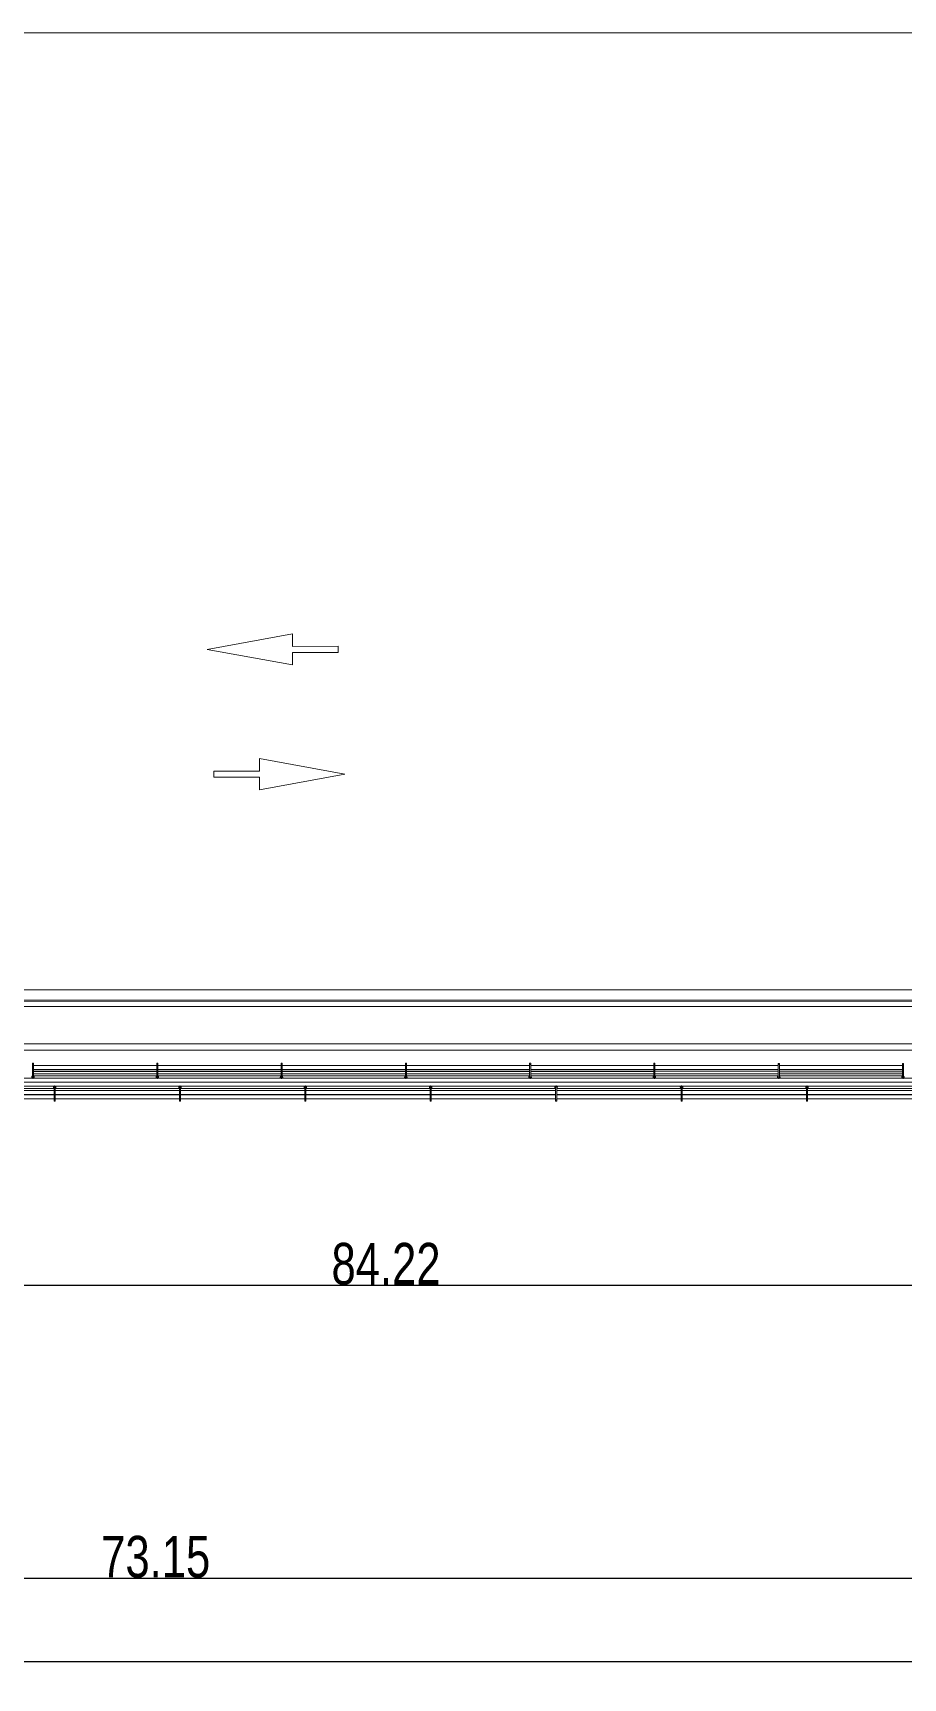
# Model space of a CAD drawing. Header units: metres. Extents: x -55 to 260, y -121 to 64.
# Drawn here: x 131.16 to 152.08, y -115.5 to -75.96 of the extents above; entities that cross this region are included whole.
import ezdxf

# ---------------------------------------------------------------- set-up
doc = ezdxf.new("R2010")
doc.units = ezdxf.units.M
for name, color, linetype, lineweight in [('0-1', 7, 'Continuous', 5), ('31COTAS', 1, 'Continuous', 5), ('46BANQ-1', 253, 'Continuous', 5), ('47VEGET-1', 253, 'Continuous', 5), ('55BARANDAL-1', 253, 'Continuous', 5), ('70LINEA-1', 254, 'Continuous', 5), ('70LINEA-6', 253, 'Continuous', 5)]:
    doc.layers.add(name, color=color, linetype=linetype, lineweight=lineweight)
doc.styles.add('Arial_1', font='arial.ttf', dxfattribs={"width": 0.75, "height": 1})
doc.dimstyles.new('Standard__0_00_', dxfattribs={"dimscale": 0.3048, "dimtxt": 1.020259, "dimasz": 4.199475, "dimexe": 0, "dimexo": 1.312336, "dimgap": 0, "dimtad": 1, "dimrnd": 0.01, "dimzin": 0, "dimdsep": 46, "dimtxsty": 'Arial_1', "dimblk1": 'DOTSMALL', "dimblk2": 'DOTSMALL', "dimsah": 1, "dimcen": 0.09, "dimazin": 0, "dimtfac": 1, "dimtdec": 4, "dimtix": 1, "dimtmove": 0, "dimatfit": 3, "dimfxl": 1, "dimtvp": 1, "dimtolj": 1, "dimtzin": 0, "dimarcsym": 2})

# ---------------------------------------------------------------- blocks, each defined once
blk = doc.blocks.new('Street Paint - Arrow - Arrow-V285-A1 _ A700')
at = {"layer": '70LINEA-1'}
for p, q in [((136.607, -93.703), (135.507, -93.705)), ((135.507, -93.705), (136.607, -93.703)), ((135.507, -93.705), (135.507, -93.85)), ((135.507, -93.705), (135.507, -93.705)), ((138.657, -93.778), (136.606, -93.403)), ((136.606, -93.403), (136.607, -93.703)), ((136.606, -93.403), (138.657, -93.778)), ((136.606, -93.403), (136.606, -93.403)), ((135.507, -93.85), (136.607, -93.848)), ((136.607, -93.848), (136.608, -94.153)), ((136.608, -94.153), (138.657, -93.778)), ((138.657, -93.778), (138.657, -93.778))]:
    blk.add_line(p, q, dxfattribs=at)
blk = doc.blocks.new('Street Paint - Arrow - Arrow-V286-A1 _ A700')
at = {"layer": '70LINEA-1'}
for p, q in [((135.349, -90.777), (137.399, -90.401)), ((137.399, -90.402), (135.349, -90.777)), ((137.399, -90.401), (137.399, -90.402)), ((137.399, -90.706), (137.399, -90.402)), ((135.349, -90.777), (137.4, -91.152)), ((135.349, -90.777), (135.349, -90.777)), ((138.499, -90.704), (137.399, -90.706)), ((137.399, -90.706), (138.499, -90.704)), ((137.399, -90.851), (138.499, -90.849)), ((137.4, -91.152), (137.399, -90.851)), ((138.499, -90.849), (138.499, -90.704)), ((138.499, -90.704), (138.499, -90.704))]:
    blk.add_line(p, q, dxfattribs=at)
blk = doc.blocks.new('Railing - Wire Post - Chainlink 2-V326-A1 _ A700')
at = {"layer": '55BARANDAL-1'}
for p, q in [((-0.331, 0.012), (-0.323, 0.012)), ((-0.331, 0.012), (-0.331, -0.013)), ((-0.323, 0.012), (-0.317, 0.012)), ((-0.317, 0.012), (-0.311, 0.012)), ((-0.311, 0.012), (-0.304, 0.012)), ((-0.304, 0.012), (-0.304, -0.013)), ((0.013, 0.012), (-0.304, 0.012)), ((0.013, -0.013), (0.013, 0.012)), ((-0.331, -0.013), (-0.323, -0.013)), ((-0.323, -0.013), (-0.317, -0.013)), ((-0.317, -0.013), (-0.311, -0.013)), ((-0.311, -0.013), (-0.304, -0.013)), ((0.013, -0.013), (-0.304, -0.013))]:
    blk.add_line(p, q, dxfattribs=at)
for radius, start, end in [(0.0301, 206.3748, 2.2872), (0.0301, 206.3748, 2.2872), (0.0301, 2.2872, 148.7371), (0.0301, 2.2872, 148.7371), (0.0251, 45, 150), (0.0251, 45, 150), (0.0251, 90, 148.3274), (0.0251, 270, 90), (0.0251, 0, 44.9925), (0.0251, 0, 44.9925), (0.0251, 315.0075, 0), (0.0251, 315.0075, 0), (0.0301, 336.8856, 2.2872), (0.0301, 336.8856, 2.2872), (0.0301, 336.8856, 2.2872), (0.0301, 336.8856, 2.2872), (0.0301, 336.8856, 2.2872), (0.0301, 336.8856, 2.2872), (0.0301, 336.8856, 2.2872), (0.0301, 336.8856, 2.2872), (0.0301, 336.8856, 2.2872), (0.0301, 336.8856, 2.2872), (0.0301, 2.2872, 16.9322), (0.0301, 2.2872, 16.9322), (0.0301, 2.2872, 16.9322), (0.0301, 2.2872, 16.9322), (0.0301, 2.2872, 16.9322), (0.0301, 2.2872, 16.9322), (0.0301, 2.2872, 16.9322), (0.0301, 2.2872, 16.9322), (0.0301, 2.2872, 16.9322), (0.0301, 2.2872, 16.9322), (0.0251, 210, 315), (0.0251, 210, 315), (0.0251, 211.6726, 270)]:
    blk.add_arc((0, 0), radius, start, end, dxfattribs=at)
blk = doc.blocks.new('Railing - Railing-8511726-A1 _ A700')
at = {"layer": '55BARANDAL-1'}
for p, q in [((240.175, -101.274), (20.175, -101.274)), ((128.681, -101.329), (131.67, -101.329)), ((131.67, -101.38), (128.681, -101.38)), ((128.681, -101.384), (131.67, -101.384)), ((131.67, -101.48), (128.681, -101.48)), ((128.681, -101.484), (131.67, -101.484)), ((131.67, -101.58), (128.681, -101.58)), ((128.681, -101.584), (131.67, -101.584)), ((131.695, -101.329), (134.683, -101.329)), ((134.683, -101.38), (131.695, -101.38)), ((131.695, -101.384), (134.683, -101.384)), ((134.683, -101.48), (131.695, -101.48)), ((131.695, -101.484), (134.683, -101.484)), ((134.683, -101.58), (131.695, -101.58)), ((131.695, -101.584), (134.683, -101.584)), ((134.708, -101.329), (137.697, -101.329)), ((137.697, -101.38), (134.708, -101.38)), ((134.708, -101.384), (137.697, -101.384)), ((137.697, -101.48), (134.708, -101.48)), ((134.708, -101.484), (137.697, -101.484)), ((137.697, -101.58), (134.708, -101.58)), ((134.708, -101.584), (137.697, -101.584)), ((137.722, -101.329), (140.711, -101.329)), ((140.711, -101.38), (137.722, -101.38)), ((137.722, -101.384), (140.711, -101.384)), ((140.711, -101.48), (137.722, -101.48)), ((137.722, -101.484), (140.711, -101.484)), ((140.711, -101.58), (137.722, -101.58)), ((137.722, -101.584), (140.711, -101.584)), ((140.736, -101.329), (143.724, -101.329)), ((143.724, -101.38), (140.736, -101.38)), ((140.736, -101.384), (143.724, -101.384)), ((143.724, -101.48), (140.736, -101.48)), ((140.736, -101.484), (143.724, -101.484)), ((143.724, -101.58), (140.736, -101.58)), ((140.736, -101.584), (143.724, -101.584)), ((143.749, -101.329), (146.738, -101.329)), ((146.738, -101.38), (143.749, -101.38)), ((143.749, -101.384), (146.738, -101.384)), ((146.738, -101.48), (143.749, -101.48)), ((143.749, -101.484), (146.738, -101.484)), ((146.738, -101.58), (143.749, -101.58)), ((143.749, -101.584), (146.738, -101.584)), ((146.763, -101.329), (149.752, -101.329)), ((149.752, -101.38), (146.763, -101.38)), ((146.763, -101.384), (149.752, -101.384)), ((149.752, -101.48), (146.763, -101.48)), ((146.763, -101.484), (149.752, -101.484)), ((149.752, -101.58), (146.763, -101.58)), ((146.763, -101.584), (149.752, -101.584)), ((149.777, -101.329), (152.766, -101.329)), ((152.766, -101.38), (149.777, -101.38)), ((149.777, -101.384), (152.766, -101.384)), ((152.766, -101.48), (149.777, -101.48)), ((149.777, -101.484), (152.766, -101.484)), ((152.766, -101.58), (149.777, -101.58)), ((149.777, -101.584), (152.766, -101.584))]:
    blk.add_line(p, q, dxfattribs=at)
at = {"rotation": 90}
for p in [(131.682, -101.302), (134.696, -101.302), (137.71, -101.302), (140.723, -101.302), (143.737, -101.302), (146.751, -101.302), (149.764, -101.302)]:
    blk.add_blockref('Railing - Wire Post - Chainlink 2-V326-A1 _ A700', p, dxfattribs=at)
blk = doc.blocks.new('Practice Rain Ditch - Practice Rain Ditch-8556337-A1 _ A700')
at = {"layer": '70LINEA-1'}
for p, q in [((20.175, -99.21), (191.593, -99.212)), ((191.593, -99.227), (20.175, -99.258)), ((191.593, -99.362), (20.175, -99.36)), ((195.315, -100.262), (20.175, -100.26)), ((195.315, -100.412), (20.175, -100.41))]:
    blk.add_line(p, q, dxfattribs=at)
blk = doc.blocks.new('Railing - Wire Post - Chainlink 2-V365-A1 _ A700')
at = {"layer": '55BARANDAL-1'}
for p, q in [((-0.331, 0.012), (-0.317, 0.012)), ((-0.331, 0.012), (-0.331, -0.013)), ((-0.317, 0.012), (-0.311, 0.012)), ((-0.311, 0.012), (-0.304, 0.012)), ((-0.304, 0.012), (-0.304, -0.013)), ((0.013, 0.012), (-0.304, 0.012)), ((0.013, -0.013), (0.013, 0.012)), ((-0.331, -0.013), (-0.317, -0.013)), ((-0.317, -0.013), (-0.311, -0.013)), ((-0.311, -0.013), (-0.304, -0.013)), ((0.013, -0.013), (-0.304, -0.013))]:
    blk.add_line(p, q, dxfattribs=at)
for radius, start, end in [(0.0301, 206.3748, 2.2872), (0.0301, 206.3748, 2.2872), (0.0301, 2.2872, 148.7371), (0.0301, 2.2872, 148.7371), (0.0251, 0, 150), (0.0251, 0, 150), (0.0251, 210, 0), (0.0251, 210, 0), (0.0251, 90, 148.3274), (0.0251, 270, 90), (0.0301, 336.8856, 2.2872), (0.0301, 336.8856, 2.2872), (0.0301, 336.8856, 2.2872), (0.0301, 336.8856, 2.2872), (0.0301, 336.8856, 2.2872), (0.0301, 336.8856, 2.2872), (0.0301, 336.8856, 2.2872), (0.0301, 336.8856, 2.2872), (0.0301, 336.8856, 2.2872), (0.0301, 2.2872, 16.9322), (0.0301, 2.2872, 16.9322), (0.0301, 2.2872, 16.9322), (0.0301, 2.2872, 16.9322), (0.0301, 2.2872, 16.9322), (0.0301, 2.2872, 16.9322), (0.0301, 2.2872, 16.9322), (0.0301, 2.2872, 16.9322), (0.0301, 2.2872, 16.9322), (0.0251, 211.6726, 270)]:
    blk.add_arc((0, 0), radius, start, end, dxfattribs=at)
blk = doc.blocks.new('Railing - Wire Post - Chainlink 2-V378-A1 _ A700')
at = {"layer": '55BARANDAL-1'}
for p, q in [((-0.331, 0.012), (-0.317, 0.012)), ((-0.331, 0.012), (-0.331, -0.013)), ((-0.317, 0.012), (-0.311, 0.012)), ((-0.311, 0.012), (-0.304, 0.012)), ((-0.304, 0.012), (-0.304, -0.013)), ((0.013, 0.012), (-0.304, 0.012)), ((0.013, -0.013), (0.013, 0.012)), ((-0.331, -0.013), (-0.317, -0.013)), ((-0.317, -0.013), (-0.311, -0.013)), ((-0.311, -0.013), (-0.304, -0.013)), ((0.013, -0.013), (-0.304, -0.013))]:
    blk.add_line(p, q, dxfattribs=at)
for radius, start, end in [(0.0301, 206.3748, 2.2872), (0.0301, 206.3748, 2.2872), (0.0301, 2.2872, 148.7371), (0.0301, 2.2872, 148.7371), (0.0251, 0, 150), (0.0251, 0, 150), (0.0251, 210, 0), (0.0251, 90, 148.3274), (0.0251, 270, 90), (0.0251, 330, 0), (0.0301, 336.8856, 2.2872), (0.0301, 336.8856, 2.2872), (0.0301, 336.8856, 2.2872), (0.0301, 336.8856, 2.2872), (0.0301, 336.8856, 2.2872), (0.0301, 336.8856, 2.2872), (0.0301, 336.8856, 2.2872), (0.0301, 336.8856, 2.2872), (0.0301, 336.8856, 2.2872), (0.0301, 2.2872, 16.9322), (0.0301, 2.2872, 16.9322), (0.0301, 2.2872, 16.9322), (0.0301, 2.2872, 16.9322), (0.0301, 2.2872, 16.9322), (0.0301, 2.2872, 16.9322), (0.0301, 2.2872, 16.9322), (0.0301, 2.2872, 16.9322), (0.0301, 2.2872, 16.9322), (0.0251, 216.8332, 270), (0.0251, 225, 315)]:
    blk.add_arc((0, 0), radius, start, end, dxfattribs=at)
blk = doc.blocks.new('Railing - Railing-8574736-A1 _ A700')
at = {"layer": '55BARANDAL-1'}
for p, q in [((134.135, -100.776), (131.172, -100.776)), ((131.172, -100.78), (134.135, -100.78)), ((137.124, -100.776), (134.16, -100.776)), ((134.16, -100.78), (137.124, -100.78)), ((140.112, -100.776), (137.15, -100.776)), ((137.15, -100.78), (140.112, -100.78)), ((143.1, -100.776), (140.137, -100.776)), ((140.137, -100.78), (143.1, -100.78)), ((146.088, -100.776), (143.125, -100.776)), ((143.125, -100.78), (146.088, -100.78)), ((149.076, -100.777), (146.113, -100.776)), ((146.113, -100.78), (149.076, -100.781)), ((152.064, -100.777), (149.101, -100.777)), ((149.101, -100.781), (152.064, -100.781)), ((-33.162, -101.076), (229.742, -101.091)), ((134.135, -100.876), (131.172, -100.876)), ((131.172, -100.88), (134.135, -100.88)), ((134.135, -100.976), (131.172, -100.976)), ((131.172, -100.98), (134.135, -100.98)), ((134.135, -101.03), (131.172, -101.03)), ((137.124, -100.876), (134.16, -100.876)), ((134.16, -100.88), (137.124, -100.88)), ((137.124, -100.976), (134.16, -100.976)), ((134.16, -100.98), (137.124, -100.98)), ((137.124, -101.03), (134.16, -101.03)), ((140.112, -100.876), (137.15, -100.876)), ((137.15, -100.88), (140.112, -100.88)), ((140.112, -100.976), (137.15, -100.976)), ((137.15, -100.98), (140.112, -100.98)), ((140.112, -101.031), (137.15, -101.03)), ((143.1, -100.876), (140.137, -100.876)), ((140.137, -100.88), (143.1, -100.88)), ((143.1, -100.976), (140.137, -100.976)), ((140.137, -100.98), (143.1, -100.98)), ((143.1, -101.031), (140.137, -101.031)), ((146.088, -100.876), (143.125, -100.876)), ((143.125, -100.88), (146.088, -100.88)), ((146.088, -100.976), (143.125, -100.976)), ((143.125, -100.98), (146.088, -100.98)), ((146.088, -101.031), (143.125, -101.031)), ((149.076, -100.877), (146.113, -100.876)), ((146.113, -100.88), (149.076, -100.881)), ((149.076, -100.977), (146.113, -100.976)), ((146.113, -100.98), (149.076, -100.981)), ((149.076, -101.031), (146.113, -101.031)), ((152.064, -100.877), (149.101, -100.877)), ((149.101, -100.881), (152.064, -100.881)), ((152.064, -100.977), (149.101, -100.977)), ((149.101, -100.981), (152.064, -100.981)), ((152.064, -101.031), (149.101, -101.031))]:
    blk.add_line(p, q, dxfattribs=at)
at = {"extrusion": (0, 0, -1), "zscale": -1, "rotation": 270.0033261339385}
for name, p in [('Railing - Wire Post - Chainlink 2-V365-A1 _ A700', (-131.16, -101.058)), ('Railing - Wire Post - Chainlink 2-V365-A1 _ A700', (-134.148, -101.058)), ('Railing - Wire Post - Chainlink 2-V378-A1 _ A700', (-137.136, -101.058)), ('Railing - Wire Post - Chainlink 2-V365-A1 _ A700', (-140.124, -101.058)), ('Railing - Wire Post - Chainlink 2-V365-A1 _ A700', (-143.112, -101.058)), ('Railing - Wire Post - Chainlink 2-V365-A1 _ A700', (-146.1, -101.058)), ('Railing - Wire Post - Chainlink 2-V365-A1 _ A700', (-149.089, -101.059)), ('Railing - Wire Post - Chainlink 2-V365-A1 _ A700', (-152.077, -101.059))]:
    blk.add_blockref(name, p, dxfattribs=at)
blk = doc.blocks.new('22011_AR_rvt-1-A1 _ A700')
at = {"layer": '46BANQ-1'}
for p, q in [((130.172, -75.96), (140.172, -75.96)), ((140.172, -75.96), (150.172, -75.96)), ((150.172, -75.96), (160.172, -75.96)), ((140.172, -98.96), (130.172, -98.96)), ((150.172, -98.96), (140.172, -98.96)), ((160.172, -98.96), (150.172, -98.96))]:
    blk.add_line(p, q, dxfattribs=at)
at = {"layer": '70LINEA-1'}
for p, q in [((166.624, -75.96), (16.256, -75.96)), ((20.175, -98.96), (191.589, -98.96)), ((195.535, -101.184), (20.175, -101.174)), ((131.172, -100.927), (134.135, -100.927)), ((134.16, -100.927), (137.124, -100.927)), ((137.15, -100.927), (140.112, -100.927)), ((140.137, -100.927), (143.1, -100.927)), ((143.125, -100.927), (146.088, -100.927)), ((146.113, -100.927), (149.076, -100.928)), ((149.101, -100.928), (152.064, -100.928))]:
    blk.add_line(p, q, dxfattribs=at)
at = {"layer": '47VEGET-1'}
for name in ['Street Paint - Arrow - Arrow-V286-A1 _ A700', 'Street Paint - Arrow - Arrow-V285-A1 _ A700']:
    blk.add_blockref(name, (0, 0), dxfattribs=at)
at = {"layer": '55BARANDAL-1'}
for name in ['Railing - Railing-8574736-A1 _ A700', 'Railing - Railing-8511726-A1 _ A700']:
    blk.add_blockref(name, (0, 0), dxfattribs=at)
at = {"layer": '70LINEA-6'}
blk.add_blockref('Practice Rain Ditch - Practice Rain Ditch-8556337-A1 _ A700', (0, 0), dxfattribs=at)
blk = doc.blocks.new('Railing - Wire Post - Chainlink 2-V697-A1 _ A700')
at = {"layer": '55BARANDAL-1'}
for p, q in [((-0.331, 0.012), (-0.317, 0.012)), ((-0.331, 0.012), (-0.331, -0.013)), ((-0.317, 0.012), (-0.311, 0.012)), ((-0.311, 0.012), (-0.304, 0.012)), ((-0.304, 0.012), (-0.304, -0.013)), ((0.013, 0.012), (-0.304, 0.012)), ((0.013, -0.013), (0.013, 0.012)), ((-0.331, -0.013), (-0.317, -0.013)), ((-0.317, -0.013), (-0.311, -0.013)), ((-0.311, -0.013), (-0.304, -0.013)), ((0.013, -0.013), (-0.304, -0.013))]:
    blk.add_line(p, q, dxfattribs=at)
for radius, start, end in [(0.0301, 206.3748, 2.2872), (0.0301, 206.3748, 2.2872), (0.0301, 2.2872, 148.7371), (0.0301, 2.2872, 148.7371), (0.0251, 45, 150), (0.0251, 45, 150), (0.0251, 90, 148.3274), (0.0251, 270, 90), (0.0251, 0, 44.9925), (0.0251, 0, 44.9925), (0.0251, 315.0075, 0), (0.0251, 315.0075, 0), (0.0301, 336.8856, 2.2872), (0.0301, 336.8856, 2.2872), (0.0301, 336.8856, 2.2872), (0.0301, 336.8856, 2.2872), (0.0301, 336.8856, 2.2872), (0.0301, 336.8856, 2.2872), (0.0301, 336.8856, 2.2872), (0.0301, 336.8856, 2.2872), (0.0301, 336.8856, 2.2872), (0.0301, 336.8856, 2.2872), (0.0301, 2.2872, 16.9322), (0.0301, 2.2872, 16.9322), (0.0301, 2.2872, 16.9322), (0.0301, 2.2872, 16.9322), (0.0301, 2.2872, 16.9322), (0.0301, 2.2872, 16.9322), (0.0301, 2.2872, 16.9322), (0.0301, 2.2872, 16.9322), (0.0301, 2.2872, 16.9322), (0.0301, 2.2872, 16.9322), (0.0251, 210, 315), (0.0251, 210, 315), (0.0251, 211.6726, 270)]:
    blk.add_arc((0, 0), radius, start, end, dxfattribs=at)
blk = doc.blocks.new('Railing - Railing-V701-A1 _ A700')
at = {"layer": '55BARANDAL-1'}
for p, q in [((240.175, -101.274), (20.175, -101.274)), ((128.681, -101.329), (131.67, -101.329)), ((131.67, -101.38), (128.681, -101.38)), ((128.681, -101.384), (131.67, -101.384)), ((131.67, -101.48), (128.681, -101.48)), ((128.681, -101.484), (131.67, -101.484)), ((131.67, -101.58), (128.681, -101.58)), ((128.681, -101.584), (131.67, -101.584)), ((131.695, -101.329), (134.683, -101.329)), ((134.683, -101.38), (131.695, -101.38)), ((131.695, -101.384), (134.683, -101.384)), ((134.683, -101.48), (131.695, -101.48)), ((131.695, -101.484), (134.683, -101.484)), ((134.683, -101.58), (131.695, -101.58)), ((131.695, -101.584), (134.683, -101.584)), ((134.708, -101.329), (137.697, -101.329)), ((137.697, -101.38), (134.708, -101.38)), ((134.708, -101.384), (137.697, -101.384)), ((137.697, -101.48), (134.708, -101.48)), ((134.708, -101.484), (137.697, -101.484)), ((137.697, -101.58), (134.708, -101.58)), ((134.708, -101.584), (137.697, -101.584)), ((137.722, -101.329), (140.711, -101.329)), ((140.711, -101.38), (137.722, -101.38)), ((137.722, -101.384), (140.711, -101.384)), ((140.711, -101.48), (137.722, -101.48)), ((137.722, -101.484), (140.711, -101.484)), ((140.711, -101.58), (137.722, -101.58)), ((137.722, -101.584), (140.711, -101.584)), ((140.736, -101.329), (143.724, -101.329)), ((143.724, -101.38), (140.736, -101.38)), ((140.736, -101.384), (143.724, -101.384)), ((143.724, -101.48), (140.736, -101.48)), ((140.736, -101.484), (143.724, -101.484)), ((143.724, -101.58), (140.736, -101.58)), ((140.736, -101.584), (143.724, -101.584)), ((143.749, -101.329), (146.738, -101.329)), ((146.738, -101.38), (143.749, -101.38)), ((143.749, -101.384), (146.738, -101.384)), ((146.738, -101.48), (143.749, -101.48)), ((143.749, -101.484), (146.738, -101.484)), ((146.738, -101.58), (143.749, -101.58)), ((143.749, -101.584), (146.738, -101.584)), ((146.763, -101.329), (149.752, -101.329)), ((149.752, -101.38), (146.763, -101.38)), ((146.763, -101.384), (149.752, -101.384)), ((149.752, -101.48), (146.763, -101.48)), ((146.763, -101.484), (149.752, -101.484)), ((149.752, -101.58), (146.763, -101.58)), ((146.763, -101.584), (149.752, -101.584)), ((149.777, -101.329), (152.766, -101.329)), ((152.766, -101.38), (149.777, -101.38)), ((149.777, -101.384), (152.766, -101.384)), ((152.766, -101.48), (149.777, -101.48)), ((149.777, -101.484), (152.766, -101.484)), ((152.766, -101.58), (149.777, -101.58)), ((149.777, -101.584), (152.766, -101.584))]:
    blk.add_line(p, q, dxfattribs=at)
at = {"rotation": 90}
for p in [(131.682, -101.302), (134.696, -101.302), (137.71, -101.302), (140.723, -101.302), (143.737, -101.302), (146.751, -101.302), (149.764, -101.302)]:
    blk.add_blockref('Railing - Wire Post - Chainlink 2-V697-A1 _ A700', p, dxfattribs=at)
blk = doc.blocks.new('Practice Rain Ditch - Practice Rain Ditch-V706-A1 _ A700')
at = {"layer": '70LINEA-1'}
for p, q in [((20.175, -99.21), (191.593, -99.212)), ((191.593, -99.227), (20.175, -99.258)), ((191.593, -99.362), (20.175, -99.36)), ((195.315, -100.262), (20.175, -100.26)), ((195.315, -100.412), (20.175, -100.41))]:
    blk.add_line(p, q, dxfattribs=at)
blk = doc.blocks.new('Railing - Wire Post - Chainlink 2-V739-A1 _ A700')
at = {"layer": '55BARANDAL-1'}
for p, q in [((-0.331, 0.012), (-0.323, 0.012)), ((-0.331, 0.012), (-0.331, -0.013)), ((-0.323, 0.012), (-0.317, 0.012)), ((-0.317, 0.012), (-0.311, 0.012)), ((-0.311, 0.012), (-0.304, 0.012)), ((-0.304, 0.012), (-0.304, -0.013)), ((0.013, 0.012), (-0.304, 0.012)), ((0.013, -0.013), (0.013, 0.012)), ((-0.331, -0.013), (-0.323, -0.013)), ((-0.323, -0.013), (-0.317, -0.013)), ((-0.317, -0.013), (-0.311, -0.013)), ((-0.311, -0.013), (-0.304, -0.013)), ((0.013, -0.013), (-0.304, -0.013))]:
    blk.add_line(p, q, dxfattribs=at)
for radius, start, end in [(0.0301, 206.3748, 2.2872), (0.0301, 206.3748, 2.2872), (0.0301, 2.2872, 148.7371), (0.0301, 2.2872, 148.7371), (0.0251, 0, 150), (0.0251, 0, 150), (0.0251, 210, 0), (0.0251, 210, 0), (0.0251, 90, 148.3274), (0.0251, 270, 90), (0.0301, 336.8856, 2.2872), (0.0301, 336.8856, 2.2872), (0.0301, 336.8856, 2.2872), (0.0301, 336.8856, 2.2872), (0.0301, 336.8856, 2.2872), (0.0301, 336.8856, 2.2872), (0.0301, 336.8856, 2.2872), (0.0301, 336.8856, 2.2872), (0.0301, 336.8856, 2.2872), (0.0301, 2.2872, 16.9322), (0.0301, 2.2872, 16.9322), (0.0301, 2.2872, 16.9322), (0.0301, 2.2872, 16.9322), (0.0301, 2.2872, 16.9322), (0.0301, 2.2872, 16.9322), (0.0301, 2.2872, 16.9322), (0.0301, 2.2872, 16.9322), (0.0301, 2.2872, 16.9322), (0.0251, 211.6726, 270)]:
    blk.add_arc((0, 0), radius, start, end, dxfattribs=at)
blk = doc.blocks.new('Railing - Wire Post - Chainlink 2-V752-A1 _ A700')
at = {"layer": '55BARANDAL-1'}
for p, q in [((-0.331, 0.012), (-0.323, 0.012)), ((-0.331, 0.012), (-0.331, -0.013)), ((-0.323, 0.012), (-0.317, 0.012)), ((-0.317, 0.012), (-0.311, 0.012)), ((-0.311, 0.012), (-0.304, 0.012)), ((-0.304, 0.012), (-0.304, -0.013)), ((0.013, 0.012), (-0.304, 0.012)), ((0.013, -0.013), (0.013, 0.012)), ((-0.331, -0.013), (-0.323, -0.013)), ((-0.323, -0.013), (-0.317, -0.013)), ((-0.317, -0.013), (-0.311, -0.013)), ((-0.311, -0.013), (-0.304, -0.013)), ((0.013, -0.013), (-0.304, -0.013))]:
    blk.add_line(p, q, dxfattribs=at)
for radius, start, end in [(0.0301, 206.3748, 2.2872), (0.0301, 206.3748, 2.2872), (0.0301, 2.2872, 148.7371), (0.0301, 2.2872, 148.7371), (0.0251, 0, 150), (0.0251, 0, 150), (0.0251, 210, 0), (0.0251, 90, 148.3274), (0.0251, 270, 90), (0.0251, 330, 0), (0.0301, 336.8856, 2.2872), (0.0301, 336.8856, 2.2872), (0.0301, 336.8856, 2.2872), (0.0301, 336.8856, 2.2872), (0.0301, 336.8856, 2.2872), (0.0301, 336.8856, 2.2872), (0.0301, 336.8856, 2.2872), (0.0301, 336.8856, 2.2872), (0.0301, 336.8856, 2.2872), (0.0301, 2.2872, 16.9322), (0.0301, 2.2872, 16.9322), (0.0301, 2.2872, 16.9322), (0.0301, 2.2872, 16.9322), (0.0301, 2.2872, 16.9322), (0.0301, 2.2872, 16.9322), (0.0301, 2.2872, 16.9322), (0.0301, 2.2872, 16.9322), (0.0301, 2.2872, 16.9322), (0.0251, 216.8332, 270), (0.0251, 225, 315)]:
    blk.add_arc((0, 0), radius, start, end, dxfattribs=at)
blk = doc.blocks.new('Railing - Railing-V756-A1 _ A700')
at = {"layer": '55BARANDAL-1'}
for p, q in [((134.135, -100.776), (131.172, -100.776)), ((131.172, -100.78), (134.135, -100.78)), ((137.124, -100.776), (134.16, -100.776)), ((134.16, -100.78), (137.124, -100.78)), ((140.112, -100.776), (137.15, -100.776)), ((137.15, -100.78), (140.112, -100.78)), ((143.1, -100.776), (140.137, -100.776)), ((140.137, -100.78), (143.1, -100.78)), ((146.088, -100.776), (143.125, -100.776)), ((143.125, -100.78), (146.088, -100.78)), ((149.076, -100.777), (146.113, -100.776)), ((146.113, -100.78), (149.076, -100.781)), ((152.064, -100.777), (149.101, -100.777)), ((149.101, -100.781), (152.064, -100.781)), ((-33.162, -101.076), (229.742, -101.091)), ((134.135, -100.876), (131.172, -100.876)), ((131.172, -100.88), (134.135, -100.88)), ((134.135, -100.976), (131.172, -100.976)), ((131.172, -100.98), (134.135, -100.98)), ((134.135, -101.03), (131.172, -101.03)), ((137.124, -100.876), (134.16, -100.876)), ((134.16, -100.88), (137.124, -100.88)), ((137.124, -100.976), (134.16, -100.976)), ((134.16, -100.98), (137.124, -100.98)), ((137.124, -101.03), (134.16, -101.03)), ((140.112, -100.876), (137.15, -100.876)), ((137.15, -100.88), (140.112, -100.88)), ((140.112, -100.976), (137.15, -100.976)), ((137.15, -100.98), (140.112, -100.98)), ((140.112, -101.031), (137.15, -101.03)), ((143.1, -100.876), (140.137, -100.876)), ((140.137, -100.88), (143.1, -100.88)), ((143.1, -100.976), (140.137, -100.976)), ((140.137, -100.98), (143.1, -100.98)), ((143.1, -101.031), (140.137, -101.031)), ((146.088, -100.876), (143.125, -100.876)), ((143.125, -100.88), (146.088, -100.88)), ((146.088, -100.976), (143.125, -100.976)), ((143.125, -100.98), (146.088, -100.98)), ((146.088, -101.031), (143.125, -101.031)), ((149.076, -100.877), (146.113, -100.876)), ((146.113, -100.88), (149.076, -100.881)), ((149.076, -100.977), (146.113, -100.976)), ((146.113, -100.98), (149.076, -100.981)), ((149.076, -101.031), (146.113, -101.031)), ((152.064, -100.877), (149.101, -100.877)), ((149.101, -100.881), (152.064, -100.881)), ((152.064, -100.977), (149.101, -100.977)), ((149.101, -100.981), (152.064, -100.981)), ((152.064, -101.031), (149.101, -101.031))]:
    blk.add_line(p, q, dxfattribs=at)
at = {"extrusion": (0, 0, -1), "zscale": -1, "rotation": 270.0033261339385}
for name, p in [('Railing - Wire Post - Chainlink 2-V739-A1 _ A700', (-131.16, -101.058)), ('Railing - Wire Post - Chainlink 2-V739-A1 _ A700', (-134.148, -101.058)), ('Railing - Wire Post - Chainlink 2-V752-A1 _ A700', (-137.136, -101.058)), ('Railing - Wire Post - Chainlink 2-V739-A1 _ A700', (-140.124, -101.058)), ('Railing - Wire Post - Chainlink 2-V739-A1 _ A700', (-143.112, -101.058)), ('Railing - Wire Post - Chainlink 2-V739-A1 _ A700', (-146.1, -101.058)), ('Railing - Wire Post - Chainlink 2-V739-A1 _ A700', (-149.089, -101.059)), ('Railing - Wire Post - Chainlink 2-V739-A1 _ A700', (-152.077, -101.059))]:
    blk.add_blockref(name, p, dxfattribs=at)
blk = doc.blocks.new('22011_AR_rvt-2-A1 _ A700')
at = {"layer": '46BANQ-1'}
for p, q in [((130.172, -75.96), (140.172, -75.96)), ((140.172, -75.96), (150.172, -75.96)), ((150.172, -75.96), (160.172, -75.96)), ((140.172, -98.96), (130.172, -98.96)), ((150.172, -98.96), (140.172, -98.96)), ((160.172, -98.96), (150.172, -98.96))]:
    blk.add_line(p, q, dxfattribs=at)
at = {"layer": '70LINEA-1'}
for p, q in [((166.624, -75.96), (16.256, -75.96)), ((20.175, -98.96), (191.589, -98.96)), ((195.535, -101.184), (20.175, -101.174)), ((131.172, -100.927), (134.135, -100.927)), ((134.16, -100.927), (137.124, -100.927)), ((137.15, -100.927), (140.112, -100.927)), ((140.137, -100.927), (143.1, -100.927)), ((143.125, -100.927), (146.088, -100.927)), ((146.113, -100.927), (149.076, -100.928)), ((149.101, -100.928), (152.064, -100.928))]:
    blk.add_line(p, q, dxfattribs=at)
at = {"layer": '47VEGET-1'}
for name in ['Street Paint - Arrow - Arrow-V286-A1 _ A700', 'Street Paint - Arrow - Arrow-V285-A1 _ A700']:
    blk.add_blockref(name, (0, 0), dxfattribs=at)
at = {"layer": '55BARANDAL-1'}
for name in ['Railing - Railing-V756-A1 _ A700', 'Railing - Railing-V701-A1 _ A700']:
    blk.add_blockref(name, (0, 0), dxfattribs=at)
at = {"layer": '70LINEA-6'}
blk.add_blockref('Practice Rain Ditch - Practice Rain Ditch-V706-A1 _ A700', (0, 0), dxfattribs=at)
blk = doc.blocks.new('_DotSmall')
at = {"color": 0, "linetype": 'ByBlock', "const_width": 0.5}
blk.add_lwpolyline([(-0.0625, 0, 1), (0.0625, 0, 1)], format="xyb", close=True, dxfattribs=at)
blk = doc.blocks.new('DIMBLOCK29-A1 _ A700')
at = {"layer": '31COTAS', "color": 0, "lineweight": -2, "transparency": 16777216}
for p, q in [((97.536, -106.235), (97.536, -106.062)), ((97.536, -106.062), (181.76, -106.062)), ((181.76, -106.235), (181.76, -106.062))]:
    blk.add_line(p, q, dxfattribs=at)
at = {"layer": 'Defpoints', "color": 0, "transparency": 16777216}
for p in [(97.536, -105.835), (181.76, -105.835), (181.76, -106.062)]:
    blk.add_point(p, dxfattribs=at)
at = {"layer": '31COTAS', "color": 0, "lineweight": -2, "transparency": 16777216, "xscale": 1.28, "yscale": 1.28, "zscale": 1.28, "rotation": 180}
blk.add_blockref('_DotSmall', (97.536, -106.062), dxfattribs=at)
at = {"layer": '31COTAS', "color": 0, "lineweight": -2, "transparency": 16777216, "xscale": 1.28, "yscale": 1.28, "zscale": 1.28}
blk.add_blockref('_DotSmall', (181.76, -106.062), dxfattribs=at)
at = {"layer": '31COTAS', "color": 0, "transparency": 16777216, "insert": (139.648, -105.551), "char_height": 1, "width": 3.05136, "attachment_point": 5, "style": 'Arial_1'}
blk.add_mtext('\\A1;84.22', dxfattribs=at)
blk = doc.blocks.new('DIMBLOCK33-A1 _ A700')
at = {"layer": '31COTAS', "color": 0, "lineweight": -2, "transparency": 16777216}
for p, q in [((-12.192, -114.879), (-12.192, -115.104)), ((-12.192, -115.104), (195.072, -115.104)), ((195.072, -115.278), (195.072, -115.104))]:
    blk.add_line(p, q, dxfattribs=at)
at = {"layer": 'Defpoints', "color": 0, "transparency": 16777216}
for p in [(-12.192, -114.479), (195.072, -114.878), (195.072, -115.104)]:
    blk.add_point(p, dxfattribs=at)
at = {"layer": '31COTAS', "color": 0, "lineweight": -2, "transparency": 16777216, "xscale": 1.28, "yscale": 1.28, "zscale": 1.28, "rotation": 180}
blk.add_blockref('_DotSmall', (-12.192, -115.104), dxfattribs=at)
at = {"layer": '31COTAS', "color": 0, "lineweight": -2, "transparency": 16777216, "xscale": 1.28, "yscale": 1.28, "zscale": 1.28}
blk.add_blockref('_DotSmall', (195.072, -115.104), dxfattribs=at)
at = {"layer": '31COTAS', "color": 0, "transparency": 16777216, "insert": (91.44, -114.593), "char_height": 1, "width": 3.72944, "attachment_point": 5, "style": 'Arial_1'}
blk.add_mtext('\\A1;207.26', dxfattribs=at)
blk = doc.blocks.new('DIMBLOCK44-A1 _ A700')
at = {"layer": '31COTAS', "color": 0, "lineweight": -2, "transparency": 16777216}
for p, q in [((97.536, -113.278), (97.536, -113.104)), ((97.536, -113.104), (170.688, -113.104)), ((170.688, -113.278), (170.688, -113.104))]:
    blk.add_line(p, q, dxfattribs=at)
at = {"layer": 'Defpoints', "color": 0, "transparency": 16777216}
for p in [(97.536, -112.878), (170.688, -112.878), (170.688, -113.104)]:
    blk.add_point(p, dxfattribs=at)
at = {"layer": '31COTAS', "color": 0, "lineweight": -2, "transparency": 16777216, "xscale": 1.28, "yscale": 1.28, "zscale": 1.28, "rotation": 180}
blk.add_blockref('_DotSmall', (97.536, -113.104), dxfattribs=at)
at = {"layer": '31COTAS', "color": 0, "lineweight": -2, "transparency": 16777216, "xscale": 1.28, "yscale": 1.28, "zscale": 1.28}
blk.add_blockref('_DotSmall', (170.688, -113.104), dxfattribs=at)
at = {"layer": '31COTAS', "color": 0, "transparency": 16777216, "insert": (134.112, -112.593), "char_height": 1, "width": 3.05136, "attachment_point": 5, "style": 'Arial_1'}
blk.add_mtext('\\A1;73.15', dxfattribs=at)

msp = doc.modelspace()

# ---------------------------------------------------------------- block references
at = {"layer": '0-1'}
for name in ['22011_AR_rvt-2-A1 _ A700', '22011_AR_rvt-1-A1 _ A700']:
    msp.add_blockref(name, (0, 0), dxfattribs=at)

# ---------------------------------------------------------------- dimensions: what is measured, and where the dimension line sits
at = {"layer": '31COTAS'}
for base, p1, p2, override, picture, middle in [((181.76, -106.062), (97.536, -105.835), (181.76, -105.835), {"dimpost": '<>', "dimfxl": 84.224}, 'DIMBLOCK29-A1 _ A700', (139.648, -105.551)), ((170.688, -113.104), (97.536, -112.878), (170.688, -112.878), {"dimpost": '<>', "dimfxl": 73.152}, 'DIMBLOCK44-A1 _ A700', (134.112, -112.593)), ((195.072, -115.104), (-12.192, -114.479), (195.072, -114.878), {"dimpost": '<>', "dimfxl": 207.264385}, 'DIMBLOCK33-A1 _ A700', (91.44, -114.593))]:
    dim = msp.add_linear_dim(base=base, p1=p1, p2=p2, dimstyle='Standard__0_00_', override=override, dxfattribs=at)
    dim.commit()
    dim.dimension.update_dxf_attribs({"geometry": picture, "text_midpoint": middle})

doc.saveas('drawing.dxf')
